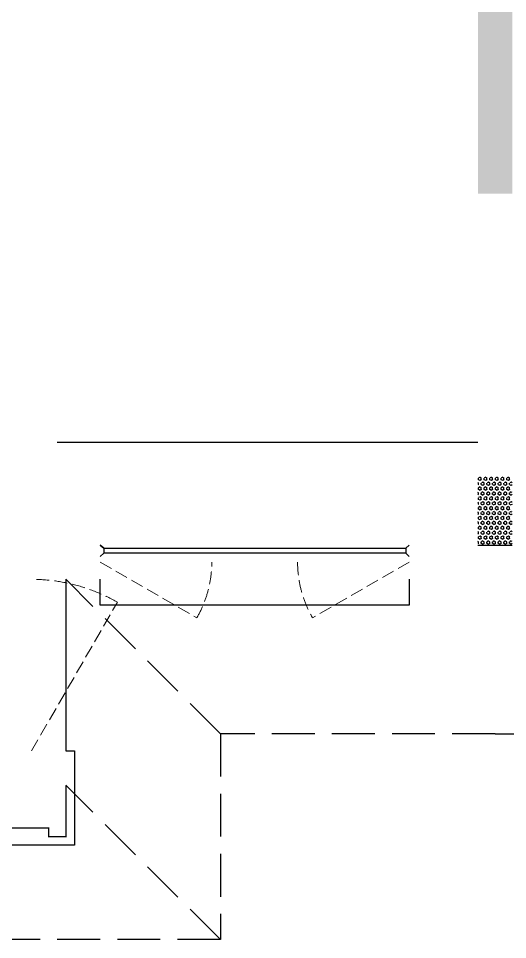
# Model space of a CAD drawing. Extents: x 5031545 to 5313844, y -886381 to -283477.
# Drawn here: x 5097751 to 5100600, y -820081 to -814711 of the extents above; entities that cross this region are included whole.
import ezdxf

# ---------------------------------------------------------------- set-up
doc = ezdxf.new("R2010")
doc.units = 0
doc.header["$LTSCALE"] = 1000
doc.header["$MEASUREMENT"] = 0
doc.linetypes.add('DASH', pattern=[0.35, 0.25, -0.1])
doc.layers.get('0').update_dxf_attribs({"linetype": 'CONTINUOUS'})
for name, color, linetype in [('!!电气', 1, 'CONTINUOUS'), ('3-栏杆1', 252, 'CONTINUOUS'), ('3.5方案汇报，与郭总、侯月琴确定户型_t8$0$2020.03.04 -1安徽标准化洋房户型(UA）_t8_t8$0$看线', 154, 'CONTINUOUS'), ('保温', 6, 'CONTINUOUS'), ('卫生间', 6, 'CONTINUOUS'), ('看线', 185, 'CONTINUOUS')]:
    doc.layers.add(name, color=color, linetype=linetype)
doc.layers.add('WINDOW', color=146, linetype='CONTINUOUS', lineweight=20)

# ---------------------------------------------------------------- blocks, each defined once
blk = doc.blocks.new('DSFDS')
at = {"layer": '3-栏杆1', "color": 5}
for p, q in [((490702.7, 517230.7), (490682.5, 517248.5)), ((490682.5, 517248.5), (490702.7, 517230.7)), ((492462.2, 517230.7), (492482.5, 517248.5)), ((492482.5, 517248.5), (492462.2, 517230.7)), ((490682.5, 517181.5), (490702.7, 517201.4)), ((492462.2, 517230.6), (490702.7, 517230.7)), ((490702.7, 517230.7), (490702.7, 517201.4)), ((490702.7, 517201.4), (492462.2, 517201.3)), ((492462.2, 517230.7), (492462.2, 517201.4)), ((492462.2, 517201.4), (492482.5, 517181.5)), ((492482.5, 517181.5), (492462.2, 517201.4))]:
    blk.add_line(p, q, dxfattribs=at)
blk = doc.blocks.new('A$C04040EB5')
at = {"layer": '保温', "linetype": 'Continuous', "ltscale": 10}
h = blk.add_hatch(dxfattribs=at)
h.set_pattern_fill('HEX', color=251, scale=10, angle=90, style=0)
h.set_pattern_definition([(90, (-503782.455, -514000.21), (-16.49778, 1e-15), [9.525, -19.05]), (210, (-503782.455, -514000.21), (8.24889, -14.2874966), [9.525, -19.05]), (150, (-503782.455, -513990.684), (-8.24889, -14.2874966), [9.525, -19.05])])
edge = h.paths.add_edge_path()
edge.add_line((0.1, 2048.3), (200.1, 2048.3))
edge.add_line((200.1, 2048.3), (200, 4800))
edge.add_line((200, 4800), (0, 4800))
edge.add_line((0, 4800), (0.1, 2048.3))
h = blk.add_hatch(dxfattribs=at)
h.set_pattern_fill('HEX', color=251, scale=10, angle=90, style=0)
h.set_pattern_definition([(90, (-503782.47, -516048.461), (-16.49778, 1e-15), [9.525, -19.05]), (210, (-503782.47, -516048.461), (8.24889, -14.2874966), [9.525, -19.05]), (150, (-503782.47, -516038.936), (-8.24889, -14.2874966), [9.525, -19.05])])
h.paths.add_polyline_path([(0.1, 0), (200.1, 0), (200.1, 398.3), (0.1, 398.3)])
at = {"layer": '保温', "color": 251, "linetype": 'ByBlock', "ltscale": 10}
blk.add_line((0, 0), (200, 0), dxfattribs=at)
blk = doc.blocks.new('BFBTCSD')
at = {"layer": '卫生间', "color": 252, "linetype": 'DASH'}
for p, q in [((705216.6, 673857.2), (704316.6, 674757.2)), ((705216.6, 672657.2), (704316.6, 673557.2))]:
    blk.add_line(p, q, dxfattribs=at)
blk.add_lwpolyline([(706816.6, 673857.2), (705216.6, 673857.2), (705216.6, 672657.2), (684016.6, 672657.2), (684016.6, 673857.2), (681416.6, 673857.2), (681416.6, 683557.2), (683216.6, 683557.2), (683216.6, 684557.2), (689716.6, 684557.2), (689716.6, 689157.2), (698116.6, 689157.2), (698116.6, 684657.2), (697816.6, 684657.2), (697816.6, 683557.2), (699116.6, 683557.2), (699116.6, 684557.2), (706016.6, 684557.2), (706016.6, 683557.2), (706816.6, 683557.2)], dxfattribs=at)
blk = doc.blocks.new('A$C146474E2')
at = {"color": 252, "const_width": 8}
blk.add_lwpolyline([(21900, -100), (21900, -400), (21800, -400), (21800, -350), (20750, -350), (20750, -100)], dxfattribs=at)
at = {"layer": '3.5方案汇报，与郭总、侯月琴确定户型_t8$0$2020.03.04 -1安徽标准化洋房户型(UA）_t8_t8$0$看线', "color": 252, "ltscale": 10}
blk.add_lwpolyline([(21850, 1900), (24300, 1900)], dxfattribs=at)
at = {"layer": 'WINDOW', "color": 252, "linetype": 'DASH', "ltscale": 0.3}
for points in [[(22100, 1200), (22663.1, 875.4, 0.131485), (22750, 1200)], [(23900, 1200), (23336.9, 875.4, -0.131485), (23250, 1200)], [(21700, 100), (22200, 966, 0.131652), (21700, 1100)]]:
    blk.add_lwpolyline(points, format="xyb", dxfattribs=at)
at = {"layer": '看线', "color": 252, "ltscale": 0.5}
for points in [[(21900, 1100), (21900, 100)], [(23900, 1100), (23900, 950), (22100, 950), (22100, 1100)]]:
    blk.add_lwpolyline(points, dxfattribs=at)
at = {"layer": '看线', "color": 252}
blk.add_lwpolyline([(21900, 100), (21950, 100), (21950, -450), (20700, -450), (20700, -250)], dxfattribs=at)
at = {"color": 252}
for name, p in [('BFBTCSD', (-682416.6, -673657.2)), ('A$C04040EB5', (24300, 1300))]:
    blk.add_blockref(name, p, dxfattribs=at)
at = {"color": 252, "xscale": -1}
blk.add_blockref('BFBTCSD', (731216.6, -673657.2), dxfattribs=at)
at = {"layer": '3-栏杆1', "color": 252, "xscale": -1}
blk.add_blockref('DSFDS', (514582.5, -515948.5), dxfattribs=at)

msp = doc.modelspace()

# ---------------------------------------------------------------- block references
at = {"layer": '!!电气', "color": 2}
msp.add_blockref('A$C146474E2', (5076127.2, -819080.9), dxfattribs=at)

doc.saveas('drawing.dxf')
